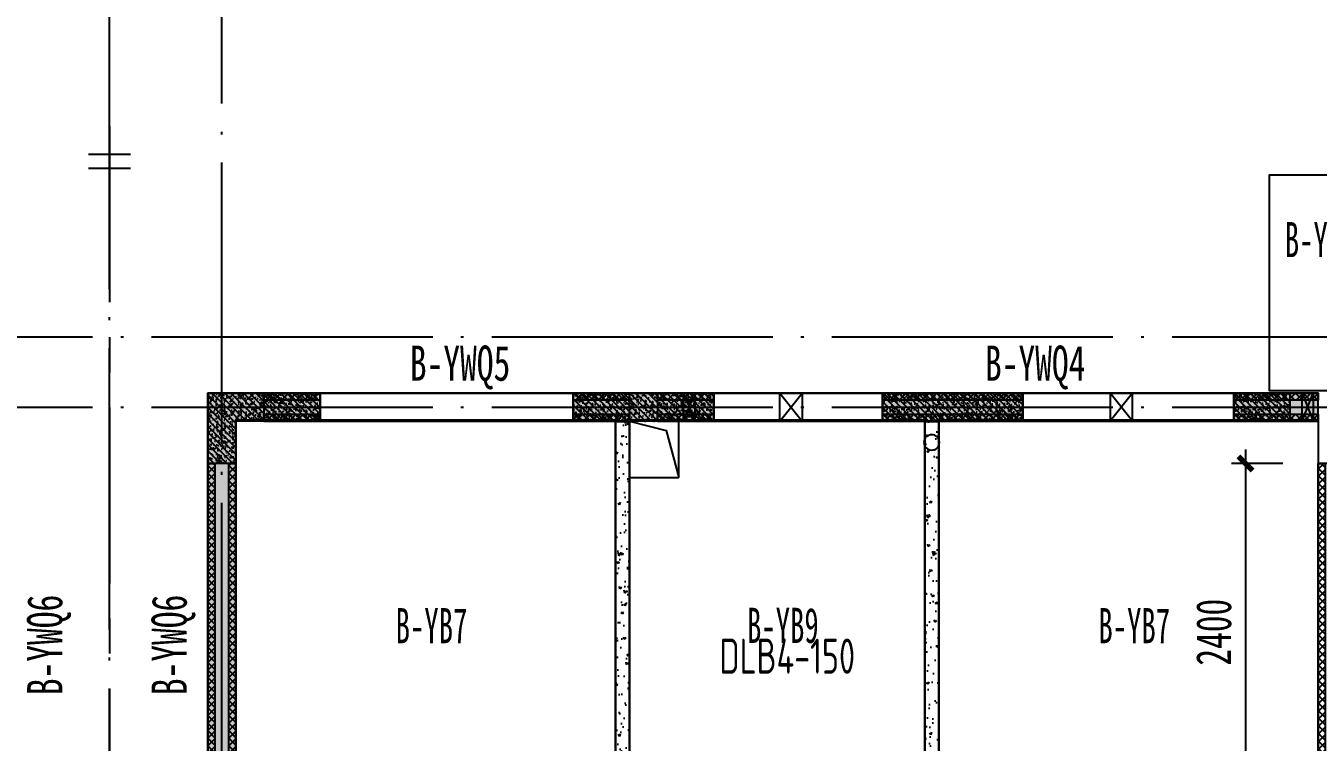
# Model space of a CAD drawing. Extents: x -3200781797 to -8106663, y 494714 to 1244925.
# Drawn here: x -8150395 to -8141201, y 936143 to 941238 of the extents above; entities that cross this region are included whole.
import ezdxf
from ezdxf.enums import TextEntityAlignment as Align
from ezdxf.xclip import XClip

# ---------------------------------------------------------------- set-up
doc = ezdxf.new("R2010")
doc.units = 0
doc.header["$LTSCALE"] = 1000
doc.header["$MEASUREMENT"] = 0
doc.header["$XCLIPFRAME"] = 0
for name, pattern in [('120-墙体$0$CENTER2', [1.125, 0.75, -0.125, 0.125, -0.125]), ('120-墙体$0$CONTINOUS', [0]), ('3#-轴线$0$DOTE', [2.4200000000000004, 2, -0.2, 0.02, -0.2]), ('3#4#5#$0$DASH', [0.35, 0.25, -0.1]), ('4#-标准层$0$CENTER', [2, 1.25, -0.25, 0.25, -0.25]), ('DASH', [0.35, 0.25, -0.1])]:
    doc.linetypes.add(name, pattern=pattern)
doc.layers.get('Defpoints').update_dxf_attribs({"color": 30, "linetype": 'DASH'})
for name, color, linetype in [('120-墙体$0$DUCT-排烟中心线', 5, '120-墙体$0$CENTER2'), ('120-墙体$0$DUCT-排烟管', 2, 'Continuous'), ('120-墙体$0$DUCT-送风中心线', 5, '120-墙体$0$CENTER2'), ('120-墙体$0$DUCT-送风管', 4, 'Continuous'), ('120-墙体$0$S-SLAB-HOLE', 5, 'Continuous'), ('120-墙体$0$S-WALL', 40, 'Continuous'), ('120-墙体$0$S-WALL-BEAM', 120, 'Continuous'), ('120-墙体$0$S-WALL-COLU', 252, '120-墙体$0$CONTINOUS'), ('120-墙体$0$S-WALL-COLU-HATC', 16, 'Continuous'), ('120-墙体$0$S-WALL-HATC', 253, 'Continuous'), ('120-墙体$0$提结构条件', 7, 'Continuous'), ('120-墙体$0$暖-首层和标准层暖通套管_TZ$0$H-暖洞-剪力墙', 6, 'Continuous'), ('120-墙体$0$暖-首层和标准层暖通套管_TZ$0$H-暖洞-穿梁', 3, 'Continuous'), ('3#-轴线$0$A-ANNO-DOTE', 10, '3#-轴线$0$DOTE'), ('3#4#5#$0$00-板边线', 7, 'Continuous'), ('3#4#5#$0$DIM', 3, 'Continuous'), ('3#4#5#$0$PC-SLAB', 6, '3#4#5#$0$DASH'), ('3#4#5#$0$S-ANNO-TEXT', 7, 'Continuous'), ('3#4#5#$0$S-PC-FQ-NYQ', 4, 'Continuous'), ('3#4#5#$0$S-PC-FQ-WYQ', 4, 'Continuous'), ('3#4#5#$0$S-PC-SLAB', 6, 'Continuous'), ('3#4#5#$0$S-WALL-HATC', 253, 'Continuous'), ('3#4#5#$0$可计入现浇段', 60, 'Continuous'), ('3#4#5#模板$0$S-SLAB-TEXT', 120, 'Continuous'), ('4#-标准层$0$THIN', 7, 'Continuous')]:
    doc.layers.add(name, color=color, linetype=linetype)
doc.styles.add('3#4#5#$0$外部参照 1$0$宋体', font='', dxfattribs={"width": 0.8})
doc.styles.add('3#4#5#$0$宋体', font='', dxfattribs={"width": 0.8})
doc.styles.add('3#4#5#$0$楷体', font='', dxfattribs={"width": 0.7})
doc.styles.add('3#4#5#模板$0$TSSD_Rein', font='tssdeng.shx', dxfattribs={"width": 0.7, "bigfont": 'hztxt.shx'})
doc.styles.get('3#4#5#$0$外部参照 1$0$宋体').set_extended_font_data('SimSun')
doc.styles.get('3#4#5#$0$宋体').set_extended_font_data('SimSun')
doc.styles.get('3#4#5#$0$楷体').set_extended_font_data('KaiTi_GB2312')
doc.dimstyles.new('3#4#5#$0$TSSD_100_100', dxfattribs={"dimtxt": 250, "dimasz": 100, "dimexe": 100, "dimexo": 250, "dimgap": 100, "dimtad": 1, "dimdec": 0, "dimzin": 0, "dimdsep": 46, "dimtxsty": '3#4#5#$0$楷体', "dimblk": '3#4#5#$0$_ArchTick', "dimcen": 0, "dimdle": 100, "dimclrt": 7, "dimadec": 0, "dimazin": 0, "dimtfac": 1, "dimtdec": 0, "dimtix": 1, "dimtmove": 2, "dimatfit": 3, "dimfxl": 1, "dimtolj": 1, "dimtzin": 0, "dimarcsym": 0})

# ---------------------------------------------------------------- blocks, each defined once
blk = doc.blocks.new('3#4#5#模板$0$banhou-1')
at = {"layer": '3#4#5#模板$0$S-SLAB-TEXT', "style": '3#4#5#模板$0$TSSD_Rein', "width": 0.7}
blk.add_text('DLB4-150', height=250, dxfattribs=at).set_placement((86000.98568669055, 30517.2427492463), align=Align.BOTTOM_LEFT)
blk = doc.blocks.new('3#4#5#$0$_ArchTick')
at = {"color": 0, "linetype": 'ByBlock', "const_width": 0.4}
blk.add_lwpolyline([(-0.5, -0.5), (0.5, 0.5)], dxfattribs=at)
blk = doc.blocks.new('*D3528')
at = {"layer": '3#4#5#$0$DIM', "color": 0, "lineweight": -2, "transparency": 16777216}
for p, q in [((29082.69014450313, -399.9992592484344), (29082.69014450313, -3000.151824424277)), ((29349.29445492847, -499.9992592484344), (28982.69014450313, -499.9992592484344)), ((29349.29445492847, -2900.151824424277), (28982.69014450313, -2900.151824424277))]:
    blk.add_line(p, q, dxfattribs=at)
at = {"layer": 'Defpoints', "color": 0, "transparency": 16777216}
for p in [(29599.29445492847, -499.9992592484343), (29082.69014450313, -2900.151824424277), (29599.29445492847, -2900.151824424277)]:
    blk.add_point(p, dxfattribs=at)
at = {"layer": '3#4#5#$0$DIM', "color": 0, "lineweight": -2, "transparency": 16777216, "xscale": 100, "yscale": 100, "zscale": 100}
for p, rotation in [((29082.69014450313, -499.9992592484344), 90), ((29082.69014450313, -2900.151824424277), 270)]:
    blk.add_blockref('3#4#5#$0$_ArchTick', p, dxfattribs=dict(at, rotation=rotation))
at = {"layer": '3#4#5#$0$DIM', "color": 7, "transparency": 16777216, "insert": (28857.69014450312, -1700.075541836364), "char_height": 250, "attachment_point": 5, "rotation": 90, "style": '3#4#5#$0$楷体'}
blk.add_mtext('\\A1;2400', dxfattribs=at)
blk = doc.blocks.new('3#4#5#$0$B-YNQ3')
at = {"layer": '3#4#5#$0$S-PC-FQ-WYQ'}
h = blk.add_hatch(dxfattribs=at)
h.set_pattern_fill('ANSI37', color=256, scale=12, angle=90)
h.set_pattern_definition([(135, (-992358.2834872701, 833989.7067861415), (-26.94076836320746, -26.94076836320745), []), (225, (-992358.2834872701, 833989.7067861415), (26.94076836320745, -26.94076836320746), [])])
h.paths.add_polyline_path([(-130555.6353159794, 319088.2938176148), (-130505.6353159794, 319088.2938176148), (-130505.8737210643, 321488.3999121862), (-130555.8737210643, 321488.3999121862)])
h = blk.add_hatch(dxfattribs=at)
h.set_pattern_fill('ANSI37', color=256, scale=12, angle=90)
h.set_pattern_definition([(135, (-992208.2834900471, 833989.706786149), (-26.94076836320746, -26.94076836320745), []), (225, (-992208.2834900471, 833989.706786149), (26.94076836320745, -26.94076836320746), [])])
h.paths.add_polyline_path([(-130405.6353187566, 319088.2938176224), (-130355.6353187566, 319088.2938176224), (-130355.8737238415, 321488.3999121937), (-130405.8737238415, 321488.3999121937)])
for points in [[(-130555.6353159794, 319088.2938176148), (-130505.6353159794, 319088.2938176148), (-130505.8737210643, 321488.3999121862), (-130555.8737210643, 321488.3999121862)], [(-130555.8737213502, 321488.3999121862), (-130355.8737210066, 321488.3999121862), (-130355.6353159216, 319088.2938176224), (-130555.6353162653, 319088.2938176224)], [(-130405.6353187566, 319088.2938176224), (-130355.6353187566, 319088.2938176224), (-130355.8737238415, 321488.3999121937), (-130405.8737238415, 321488.3999121937)]]:
    blk.add_lwpolyline(points, close=True, dxfattribs=at)
blk = doc.blocks.new('3#4#5#$0$B-YWQ4')
at = {"layer": '3#4#5#$0$S-PC-FQ-WYQ'}
h = blk.add_hatch(dxfattribs=at)
h.set_pattern_fill('ANSI37', color=256, scale=12, angle=180)
h.set_pattern_definition([(225, (-649357.1647649896, -531964.0176367247), (26.94076836320745, -26.94076836320746), []), (315, (-649357.1647649896, -531964.0176367247), (26.94076836320746, 26.94076836320745), [])])
h.paths.add_polyline_path([(-135005.7535022022, 329838.3923358618), (-135005.7535022022, 329888.3923358618), (-135605.8114983481, 329888.3923344182), (-135605.8114983481, 329838.3923344182)])
h = blk.add_hatch(dxfattribs=at)
h.set_pattern_fill('ANSI37', color=256, scale=12, angle=180)
h.set_pattern_definition([(225, (-646857.1719511063, -531964.0159764017), (26.94076836320745, -26.94076836320746), []), (315, (-646857.1719511063, -531964.0159764017), (26.94076836320746, 26.94076836320745), [])])
h.paths.add_polyline_path([(-132505.7606883189, 329838.3939961847), (-132505.7606883189, 329888.3939961847), (-133505.7533912854, 329888.3939947409), (-133505.7533912854, 329838.3939947409)])
h = blk.add_hatch(dxfattribs=at)
h.set_pattern_fill('ANSI37', color=256, scale=12, angle=180)
h.set_pattern_definition([(225, (-644507.2744158087, -531964.0158401527), (26.94076836320745, -26.94076836320746), []), (315, (-644507.2744158087, -531964.0158401527), (26.94076836320746, 26.94076836320745), [])])
h.paths.add_polyline_path([(-130905.85359322, 329838.3940913012), (-130905.85359322, 329888.3940913012), (-131305.7606210243, 329888.39413099), (-131305.7606210243, 329838.39413099)])
h = blk.add_hatch(dxfattribs=at)
h.set_pattern_fill('ANSI37', color=256, scale=12, angle=180)
h.set_pattern_definition([(225, (-649357.1647649822, -532114.0176339478), (26.94076836320745, -26.94076836320746), []), (315, (-649357.1647649822, -532114.0176339478), (26.94076836320746, 26.94076836320745), [])])
h.paths.add_polyline_path([(-135005.7535021948, 329688.392338639), (-135005.7535021948, 329738.392338639), (-135605.8114983407, 329738.3923371954), (-135605.8114983407, 329688.3923371954)])
h = blk.add_hatch(dxfattribs=at)
h.set_pattern_fill('ANSI37', color=256, scale=12, angle=180)
h.set_pattern_definition([(225, (-646857.1719510988, -532114.0159736248), (26.94076836320745, -26.94076836320746), []), (315, (-646857.1719510988, -532114.0159736248), (26.94076836320746, 26.94076836320745), [])])
h.paths.add_polyline_path([(-132505.7606883114, 329688.393998962), (-132505.7606883114, 329738.393998962), (-133505.753391278, 329738.3939975181), (-133505.753391278, 329688.3939975181)])
h = blk.add_hatch(dxfattribs=at)
h.set_pattern_fill('ANSI37', color=256, scale=12, angle=180)
h.set_pattern_definition([(225, (-644507.2744158013, -532114.0158373758), (26.94076836320745, -26.94076836320746), []), (315, (-644507.2744158013, -532114.0158373758), (26.94076836320746, 26.94076836320745), [])])
h.paths.add_polyline_path([(-130905.8535932126, 329688.3940940784), (-130905.8535932126, 329738.3940940784), (-131305.7606210168, 329738.3941337672), (-131305.7606210168, 329688.3941337672)])
for points in [[(-135005.7535022022, 329838.3923358618), (-135005.7535022022, 329888.3923358618), (-135605.8114983481, 329888.3923344182), (-135605.8114983481, 329838.3923344182)], [(-135605.8114983407, 329688.3923369095), (-135605.8114983407, 329888.3923372531), (-135005.7535022022, 329888.3923386968), (-135005.7535022022, 329688.3923383531)], [(-135005.7535022022, 329888.3939642662), (-133505.7535643657, 329888.3939642662), (-133505.7535643657, 329688.3907127837), (-135005.7535022022, 329688.3907127837)], [(-132505.7606883189, 329838.3939961847), (-132505.7606883189, 329888.3939961847), (-133505.7533912854, 329888.3939947409), (-133505.7533912854, 329838.3939947409)], [(-133505.753391278, 329688.3939972322), (-133505.753391278, 329888.3939975759), (-132505.7606883189, 329888.3939990197), (-132505.7606883189, 329688.393998676)], [(-132505.7606210168, 329888.3913345101), (-131305.7607940738, 329888.393963755), (-131305.7607940738, 329688.3939516462), (-132505.7606210168, 329688.3913224013)], [(-130905.85359322, 329838.3940913012), (-130905.85359322, 329888.3940913012), (-131305.7606210243, 329888.39413099), (-131305.7606210243, 329838.39413099)], [(-131305.7606210168, 329688.3941334813), (-131305.7606210168, 329888.3941338249), (-130905.85359322, 329888.3940941361), (-130905.85359322, 329688.3940937925)], [(-135005.7535021948, 329688.392338639), (-135005.7535021948, 329738.392338639), (-135605.8114983407, 329738.3923371954), (-135605.8114983407, 329688.3923371954)], [(-132505.7606883114, 329688.393998962), (-132505.7606883114, 329738.393998962), (-133505.753391278, 329738.3939975181), (-133505.753391278, 329688.3939975181)], [(-130905.8535932126, 329688.3940940784), (-130905.8535932126, 329738.3940940784), (-131305.7606210168, 329738.3941337672), (-131305.7606210168, 329688.3941337672)]]:
    blk.add_lwpolyline(points, close=True, dxfattribs=at)
blk = doc.blocks.new('3#4#5#$0$B-YWQ5')
at = {"layer": '3#4#5#$0$S-PC-FQ-WYQ'}
h = blk.add_hatch(dxfattribs=at)
h.set_pattern_fill('ANSI37', color=256, scale=12, angle=180)
h.set_pattern_definition([(225, (-643907.2629399924, -531964.0158401539), (26.94076836320745, -26.94076836320746), []), (315, (-643907.2629399924, -531964.0158401539), (26.94076836320746, 26.94076836320745), [])])
h.paths.add_polyline_path([(-130305.8471740074, 329838.3940912999), (-130305.8471740074, 329888.3940912999), (-130705.8464426524, 329888.3941309887), (-130705.8464426524, 329838.3941309887)])
h = blk.add_hatch(dxfattribs=at)
h.set_pattern_fill('ANSI37', color=256, scale=12, angle=180)
h.set_pattern_definition([(225, (-641707.1720622028, -531964.0183892853), (26.94076836320745, -26.94076836320746), []), (315, (-641707.1720622028, -531964.0183892853), (26.94076836320746, 26.94076836320745), [])])
h.paths.add_polyline_path([(-128105.7512396141, 329838.3915421685), (-128105.7512396141, 329888.3915421685), (-128505.7555648629, 329888.3915818573), (-128505.7555648629, 329838.3915818573)])
h = blk.add_hatch(dxfattribs=at)
h.set_pattern_fill('ANSI37', color=256, scale=12, angle=180)
h.set_pattern_definition([(225, (-643907.2629399849, -532114.0158373772), (26.94076836320745, -26.94076836320746), []), (315, (-643907.2629399849, -532114.0158373772), (26.94076836320746, 26.94076836320745), [])])
h.paths.add_polyline_path([(-130305.847174, 329688.3940940771), (-130305.847174, 329738.3940940771), (-130705.846442645, 329738.3941337659), (-130705.846442645, 329688.3941337659)])
h = blk.add_hatch(dxfattribs=at)
h.set_pattern_fill('ANSI37', color=256, scale=12, angle=180)
h.set_pattern_definition([(225, (-641707.1720621954, -532114.0183865086), (26.94076836320745, -26.94076836320746), []), (315, (-641707.1720621954, -532114.0183865086), (26.94076836320746, 26.94076836320745), [])])
h.paths.add_polyline_path([(-128105.7512396066, 329688.3915449457), (-128105.7512396066, 329738.3915449457), (-128505.7555648554, 329738.3915846345), (-128505.7555648554, 329688.3915846345)])
for points in [[(-130305.8471740074, 329838.3940912999), (-130305.8471740074, 329888.3940912999), (-130705.8464426524, 329888.3941309887), (-130705.8464426524, 329838.3941309887)], [(-130705.846442645, 329688.39413348), (-130705.846442645, 329888.3941338236), (-130305.8471740074, 329888.3940941349), (-130305.8471740074, 329688.3940937912)], [(-130305.7606210168, 329888.394011256), (-128505.7556326548, 329888.394011256), (-128505.7556326548, 329688.3915059621), (-130305.7606210168, 329688.3915059621)], [(-128105.7512396141, 329838.3915421685), (-128105.7512396141, 329888.3915421685), (-128505.7555648629, 329888.3915818573), (-128505.7555648629, 329838.3915818573)], [(-128505.7555648554, 329688.3915843486), (-128505.7555648554, 329888.3915846922), (-128105.7512396141, 329888.3915450035), (-128105.7512396141, 329688.3915446598)], [(-130305.847174, 329688.3940940771), (-130305.847174, 329738.3940940771), (-130705.846442645, 329738.3941337659), (-130705.846442645, 329688.3941337659)], [(-128105.7512396066, 329688.3915449457), (-128105.7512396066, 329738.3915449457), (-128505.7555648554, 329738.3915846345), (-128505.7555648554, 329688.3915846345)]]:
    blk.add_lwpolyline(points, close=True, dxfattribs=at)
blk = doc.blocks.new('3#4#5#$0$B-YWQ6')
at = {"layer": '3#4#5#$0$S-PC-FQ-WYQ'}
h = blk.add_hatch(dxfattribs=at)
h.set_pattern_fill('ANSI37', color=256, scale=12, angle=90)
h.set_pattern_definition([(135, (-989707.8429496246, 842389.8077511969), (-26.94076836320746, -26.94076836320745), []), (225, (-989707.8429496246, 842389.8077511969), (26.94076836320745, -26.94076836320746), [])])
h.paths.add_polyline_path([(-127905.2501225748, 326688.3582546908), (-127855.2501228041, 326688.3616408699), (-127855.4329784815, 329388.3912538569), (-127905.4329784815, 329388.3912538569)])
h.paths.add_polyline_path([(-127855.2365838158, 326488.4462222033), (-127905.2365835865, 326488.4428360242), (-127905.2298080935, 326388.3965487699), (-127855.2298080935, 326388.3965487699)])
h = blk.add_hatch(dxfattribs=at)
h.set_pattern_fill('ANSI37', color=256, scale=12, angle=90)
h.set_pattern_definition([(135, (-989557.8429524016, 842389.8077512046), (-26.94076836320746, -26.94076836320745), []), (225, (-989557.8429524016, 842389.8077512046), (26.94076836320745, -26.94076836320746), [])])
h.paths.add_polyline_path([(-127755.2298108707, 326388.3965487774), (-127705.2298108707, 326388.3965487774), (-127705.4329812587, 329388.3912538645), (-127755.4329812587, 329388.3912538645)])
h = blk.add_hatch(dxfattribs=at)
h.set_pattern_fill('ANSI37', color=256, scale=12, angle=90)
h.set_pattern_definition([(135, (-989707.6041484298, 838589.8080073441), (-26.94076836320746, -26.94076836320745), []), (225, (-989707.6041484298, 838589.8080073441), (26.94076836320745, -26.94076836320746), [])])
h.paths.add_polyline_path([(-127905.4323774343, 325038.3215355956), (-127855.4323774343, 325038.3215355956), (-127855.1941772867, 325688.391510004), (-127905.1941772867, 325688.391510004)])
h = blk.add_hatch(dxfattribs=at)
h.set_pattern_fill('ANSI37', color=256, scale=12, angle=90)
h.set_pattern_definition([(135, (-989557.6041512068, 838589.8080073516), (-26.94076836320746, -26.94076836320745), []), (225, (-989557.6041512068, 838589.8080073516), (26.94076836320745, -26.94076836320746), [])])
h.paths.add_polyline_path([(-127755.4323802115, 325038.321535603), (-127705.4323802115, 325038.321535603), (-127705.1941800639, 325688.3915100115), (-127755.1941800639, 325688.3915100115)])
for p, q in [((-127906.0000690809, 326688.3582039018), (-127855.2501228041, 326688.3616408699)), ((-127905.2433562314, 326488.4428355655), (-127855.2365838158, 326488.4462222033))]:
    blk.add_line(p, q, dxfattribs=at)
blk.add_lwpolyline([(-127855.2501228041, 326688.3616408699), (-127855.4329784815, 329388.3912538569), (-127905.4329784815, 329388.3912538569), (-127905.2298080935, 326388.3965487699), (-127855.2298080935, 326388.3965487699), (-127855.2365838158, 326488.4462222033)], dxfattribs=at)
for points in [[(-127905.4329787674, 329388.3912538569), (-127705.4329784238, 329388.3912538569), (-127705.2298080358, 326388.3965487774), (-127905.2298083794, 326388.3965487774)], [(-127755.2298108707, 326388.3965487774), (-127705.2298108707, 326388.3965487774), (-127705.4329812587, 329388.3912538645), (-127755.4329812587, 329388.3912538645)], [(-127905.4327508085, 326388.396631066), (-127705.1947088777, 326388.396631066), (-127705.1947088777, 325688.3965545463), (-127905.4327508085, 325688.3965545463)], [(-127905.4323774343, 325038.3215355956), (-127855.4323774343, 325038.3215355956), (-127855.1941772867, 325688.391510004), (-127905.1941772867, 325688.391510004)], [(-127905.1941775726, 325688.391510004), (-127705.194177229, 325688.391510004), (-127705.4323773766, 325038.321535603), (-127905.4323777203, 325038.321535603)], [(-127755.4323802115, 325038.321535603), (-127705.4323802115, 325038.321535603), (-127705.1941800639, 325688.3915100115), (-127755.1941800639, 325688.3915100115)]]:
    blk.add_lwpolyline(points, close=True, dxfattribs=at)
blk = doc.blocks.new('3#4#5#$0$悬挑板-北侧')
at = {"layer": '3#4#5#$0$S-PC-SLAB'}
for points in [[(-262899.7262011849, 92469.8665362058), (-262439.3072780642, 92469.8665362058), (-262444.4097202264, 90939.76404641056), (-262899.738294493, 90939.76400666893)], [(-259459.500885508, 92469.86618528032), (-258399.750670132, 92469.86618605195), (-258399.7506613976, 90939.90435627956), (-259459.5008767736, 90939.90435550793)], [(-262259.5007363076, 92379.92144643073), (-259639.3074048576, 92379.92144643073), (-259639.3074048576, 91409.91038062074), (-262259.5007363076, 91409.91038062074)]]:
    blk.add_lwpolyline(points, close=True, dxfattribs=at)
blk = doc.blocks.new('3#4#5#$0$A$C7C4D4DCF')
at = {"layer": '3#4#5#$0$00-板边线', "xscale": -1, "rotation": 359.9999991179201}
blk.add_blockref('3#4#5#$0$悬挑板-北侧', (-229149.7269983948, -79620.0339634202), dxfattribs=at)
at = {"layer": '3#4#5#$0$PC-SLAB', "linetype": 'ByBlock', "style": '3#4#5#$0$外部参照 1$0$宋体', "width": 0.6}
blk.add_text('B-YKTB5', height=250, rotation=359.9999991180639, dxfattribs=at).set_placement((29719.44072889735, 12390.53077345801), align=Align.MIDDLE)
blk = doc.blocks.new('3#4#5#$0$ban3')
at = {"layer": '3#4#5#$0$S-WALL-HATC', "ltscale": 100}
h = blk.add_hatch(dxfattribs=at)
h.set_pattern_fill('AR-CONC', color=256, scale=25, angle=-270.0000000000001, style=0)
h.set_pattern_definition([(139.9999999999999, (0, 0), (15.6880337456489, 179.3150456501884), [18.75, -206.25]), (84.99999999999994, (0, 0), (-188.048033425003, -34.68783340324987), [15, -165]), (190.4513999999999, (1.307335000019521, 14.94292000000132), (-172.3598855152383, 144.6273454285055), [15.9350475, -175.2855279999999]), (136.1841999999999, (-50, 0), (41.37975358225471, 266.8102621564111), [28.125, -309.375]), (186.6356, (-46.55167324998183, 22.23418625001796), (-243.5294677251103, 233.665676387176), [23.902572, -262.92825]), (81.18419999999995, (-50, 0), (-243.529650231331, 233.665486283407), [22.5, -247.5]), (111, (-37.5, 25), (100.6547226663348, 149.2267630296154), [18.75, -206.25]), (55.99999999999998, (-37.5, 25), (-181.2875112617132, 60.82883298039556), [15, -165]), (161.4514, (-29.11209850001615, 37.4355582499993), (-80.63262417748795, 210.0556571453725), [15.9350475, -175.285528]), (127.5, (0, 0), (-83.22346345782788, 3.039963829322726), [0, -162.9999999999999, 0, -167.4999999999999, 0, -165.6249999999999]), (97.49999999999993, (0, 0), (-98.60292797059002, 65.76738436053722), [0, -95.5, 0, -159.25, 0, -63.125]), (57.49999999999993, (0, -55.75), (5.638717933595033, 133.4556090431022), [0, -62.5, 0, -195, 0, -258.75]), (47.49999999999995, (0, -80.75), (-25.02624558307933, 145.7965423355966), [0, -81.25, 0, -129.5, 0, -183.75])])
h.paths.add_polyline_path([(-216732.0009944952, 412974.9999670067), (-216832.0009944952, 412974.9999670067), (-216832.0009944952, 409974.9999670067), (-216732.0009944952, 409974.9999670067)])
h.paths.add_polyline_path([(-214532.000995802, 412974.9999670067), (-214632.000995802, 412974.9999670067), (-214632.000995802, 409974.9999670067), (-214532.000995802, 409974.9999670067)])
at = {"layer": '3#4#5#$0$S-PC-SLAB'}
for points in [[(-216832.0009944952, 409964.9999670067), (-216832.0009944952, 412984.9999670067), (-219532.0009944952, 412984.9999670067), (-219532.0009944952, 409964.9999670067)], [(-214632.000995802, 409964.9999670067), (-214632.000995802, 412984.9999670067), (-216732.0009944952, 412984.9999670067), (-216732.0009944952, 409964.9999670067)], [(-211832.000995802, 409964.9999670067), (-211832.000995802, 412984.9999670067), (-214532.000995802, 412984.9999670067), (-214532.000995802, 409964.9999670067)]]:
    blk.add_lwpolyline(points, close=True, dxfattribs=at)
at = {"layer": '3#4#5#$0$S-WALL-HATC', "ltscale": 100}
for points in [[(-216732.0009944952, 409974.9999670067), (-216732.0009944952, 412974.9999670067), (-216832.0009944952, 412974.9999670067), (-216832.0009944952, 409974.9999670067)], [(-214532.000995802, 409974.9999670067), (-214532.000995802, 412974.9999670067), (-214632.000995802, 412974.9999670067), (-214632.000995802, 409974.9999670067)]]:
    blk.add_lwpolyline(points, close=True, dxfattribs=at)
blk = doc.blocks.new('3#4#5#$0$5#')
at = {"layer": '3#4#5#$0$S-ANNO-TEXT', "xscale": -1}
blk.add_blockref('3#4#5#$0$ban3', (-43034.90157780028, -247400.4721099574), dxfattribs=at)
at = {"layer": '3#4#5#$0$PC-SLAB', "linetype": 'ByBlock', "style": '3#4#5#$0$外部参照 1$0$宋体', "width": 0.6}
for s, p in [('B-YB7', (170188.0467059203, 164121.6102730079)), ('B-YB9', (172688.0467473094, 164121.6102730079)), ('B-YB7', (175188.046746656, 164121.6102730079))]:
    blk.add_text(s, height=250, dxfattribs=at).set_placement(p, align=Align.MIDDLE)
blk = doc.blocks.new('120-墙体$0$retert')
at = {"layer": '120-墙体$0$暖-首层和标准层暖通套管_TZ$0$H-暖洞-剪力墙'}
for p, q in [((55012.64504557895, 61028.66467393409), (54812.65341164428, 61187.66467393409)), ((54812.65341164428, 61028.66467393409), (55012.64504557895, 61187.66467393409))]:
    blk.add_line(p, q, dxfattribs=at)
blk.add_lwpolyline([(55012.64504557895, 61028.66467393409), (55012.64504557895, 61187.66467393409), (54812.65341164428, 61187.66467393409), (54812.65341164428, 61028.66467393409)], close=True, dxfattribs=at)
blk = doc.blocks.new('120-墙体$0$ewrewr')
at = {"layer": '120-墙体$0$暖-首层和标准层暖通套管_TZ$0$H-暖洞-穿梁', "color": 2}
for p, q in [((54897.97373564044, 62306.12384276799), (54817.97373564044, 62106.1238428404)), ((54897.97373564044, 62106.1238428404), (54817.97373564044, 62306.12384276799))]:
    blk.add_line(p, q, dxfattribs=at)
blk.add_lwpolyline([(54897.97373564044, 62306.12384276799), (54817.97373564044, 62306.12384276799), (54817.97373564044, 62106.1238428404), (54897.97373564044, 62106.1238428404)], close=True, dxfattribs=at)
blk = doc.blocks.new('120-墙体$0$tretyyt')
at = {"layer": '120-墙体$0$暖-首层和标准层暖通套管_TZ$0$H-暖洞-穿梁', "color": 5}
for p, q in [((52497.95184686818, 59304.6456090584), (52297.95184694059, 59384.6456090584)), ((52297.95184694059, 59304.6456090584), (52497.95184686818, 59384.6456090584))]:
    blk.add_line(p, q, dxfattribs=at)
blk.add_lwpolyline([(52497.95184686818, 59304.6456090584), (52497.95184686818, 59384.6456090584), (52297.95184694059, 59384.6456090584), (52297.95184694059, 59304.6456090584)], close=True, dxfattribs=at)
blk = doc.blocks.new('120-墙体$0$rtret')
at = {"layer": '120-墙体$0$暖-首层和标准层暖通套管_TZ$0$H-暖洞-穿梁', "color": 3}
for p, q in [((53777.45084473341, 61921.49800726742), (53618.45084473352, 61721.49800733983)), ((53777.45084473341, 61721.49800733983), (53618.45084473352, 61921.49800726742))]:
    blk.add_line(p, q, dxfattribs=at)
blk.add_lwpolyline([(53777.45084473341, 61921.49800726742), (53618.45084473352, 61921.49800726742), (53618.45084473352, 61721.49800733983), (53777.45084473341, 61721.49800733983)], close=True, dxfattribs=at)
blk = doc.blocks.new('120-墙体$0$A$Ca94620f4')
at = {"layer": '120-墙体$0$DUCT-排烟中心线'}
for p, q in [((-6299.829196583538, -2950.68961579488), (-6299.829196583552, -3249.311543054311)), ((-4600.000150017615, -2950.689384998579), (-4600.000150017615, -3249.311312258011)), ((-4400.000300035201, -2950.689154202279), (-4400.00030003523, -3249.31108146171)), ((-547.6834203733888, -2950.689154202279), (-547.6834203733742, -3249.31108146171)), ((-2257.938552053805, -4100.000693814996), (-2556.560479313237, -4100.000693814989)), ((-2257.938321257505, -4300.000543797403), (-2556.560248516937, -4300.000543797396))]:
    blk.add_line(p, q, dxfattribs=at)
at = {"layer": '120-墙体$0$DUCT-排烟管'}
for p, q in [((-6332.329196583538, -2950.68961579488), (-6332.329196583552, -3249.311543054311)), ((-6267.329196583538, -2950.68961579488), (-6332.329196583538, -2950.68961579488)), ((-6267.329196583552, -3249.311543054311), (-6267.329196583538, -2950.68961579488)), ((-4632.500150017615, -2950.689384998579), (-4632.500150017615, -3249.311312258011)), ((-4567.500150017615, -2950.689384998579), (-4632.500150017615, -2950.689384998579)), ((-4567.500150017615, -3249.311312258011), (-4567.500150017615, -2950.689384998579)), ((-4432.500300035201, -2950.689154202279), (-4432.50030003523, -3249.31108146171)), ((-4367.500300035201, -2950.689154202279), (-4432.500300035201, -2950.689154202279)), ((-4367.50030003523, -3249.31108146171), (-4367.500300035201, -2950.689154202279)), ((-580.1834203733888, -2950.689154202279), (-580.1834203733742, -3249.31108146171)), ((-515.1834203733888, -2950.689154202279), (-580.1834203733888, -2950.689154202279)), ((-515.1834203733742, -3249.31108146171), (-515.1834203733888, -2950.689154202279)), ((-6332.329196583552, -3249.311543054311), (-6267.329196583552, -3249.311543054311)), ((-4632.500150017615, -3249.311312258011), (-4567.500150017615, -3249.311312258011)), ((-4432.50030003523, -3249.31108146171), (-4367.50030003523, -3249.31108146171)), ((-580.1834203733742, -3249.31108146171), (-515.1834203733742, -3249.31108146171)), ((-2257.938552053805, -4067.500693814996), (-2556.560479313237, -4067.500693814989)), ((-2556.560479313237, -4067.500693814989), (-2556.560479313237, -4132.500693814989)), ((-2556.560479313237, -4132.500693814989), (-2257.938552053805, -4132.500693814996)), ((-2257.938552053805, -4132.500693814996), (-2257.938552053805, -4067.500693814996)), ((-2257.938321257505, -4267.500543797403), (-2556.560248516937, -4267.500543797396)), ((-2556.560248516937, -4267.500543797396), (-2556.560248516937, -4332.500543797396)), ((-2257.938321257505, -4332.500543797403), (-2257.938321257505, -4267.500543797403)), ((-2556.560248516937, -4332.500543797396), (-2257.938321257505, -4332.500543797403))]:
    blk.add_line(p, q, dxfattribs=at)
at = {"layer": '120-墙体$0$DUCT-送风中心线'}
for p, q in [((-6549.829196583538, -2963.748486237739), (-6549.829196583538, -3230.976503901729)), ((-947.6834203733888, -2963.74848623795), (-947.6834203733888, -3230.97650390194)), ((-747.6834203733888, -2963.74848623795), (-747.6834203733888, -3230.97650390194))]:
    blk.add_line(p, q, dxfattribs=at)
at = {"layer": '120-墙体$0$DUCT-送风管'}
for p, q in [((-6589.829196583538, -2963.748486237739), (-6589.829196583538, -3230.976503901729)), ((-6509.829196583538, -2963.748486237739), (-6589.829196583538, -2963.748486237739)), ((-6509.829196583538, -3230.976503901729), (-6509.829196583538, -2963.748486237739)), ((-787.6834203733888, -2963.74848623795), (-787.6834203733888, -3230.97650390194)), ((-707.6834203733888, -2963.74848623795), (-787.6834203733888, -2963.74848623795)), ((-707.6834203733888, -3230.97650390194), (-707.6834203733888, -2963.74848623795)), ((-6589.829196583538, -3230.976503901729), (-6509.829196583538, -3230.976503901729)), ((-787.6834203733888, -3230.97650390194), (-707.6834203733888, -3230.97650390194))]:
    blk.add_line(p, q, dxfattribs=at)
at = {"layer": '120-墙体$0$提结构条件', "color": 3}
for p, q in [((-987.6834203733888, -3230.97650390194), (-987.6834203733888, -2963.74848623795)), ((-987.6834203733888, -2963.74848623795), (-907.6834203733888, -2963.74848623795)), ((-907.6834203733888, -2963.74848623795), (-907.6834203733888, -3230.97650390194)), ((-907.6834203733888, -3230.97650390194), (-987.6834203733888, -3230.97650390194))]:
    blk.add_line(p, q, dxfattribs=at)
at = {"layer": '120-墙体$0$暖-首层和标准层暖通套管_TZ$0$H-暖洞-穿梁', "color": 6}
for p, q in [((-3823.780598112178, -3000.0003486645), (-3473.780598112178, -3200.00034859209)), ((-3823.780598112178, -3200.00034859209), (-3473.780598112178, -3000.0003486645))]:
    blk.add_line(p, q, dxfattribs=at)
blk.add_lwpolyline([(-3823.780598112178, -3000.0003486645), (-3473.780598112178, -3000.0003486645), (-3473.780598112178, -3200.00034859209), (-3823.780598112178, -3200.00034859209)], close=True, dxfattribs=at)
at = {"layer": '120-墙体$0$提结构条件', "rotation": 90}
for name, p in [('120-墙体$0$tretyyt', (51869.64560905844, -52297.95078706497)), ('120-墙体$0$retert', (57308.16467393417, -54812.6534037345))]:
    blk.add_blockref(name, p, dxfattribs=at)
at = {"layer": '120-墙体$0$提结构条件', "xscale": -1}
blk.add_blockref('120-墙体$0$rtret', (47547.95084473345, -61721.5067575188), dxfattribs=at)
at = {"layer": '120-墙体$0$提结构条件'}
blk.add_blockref('120-墙体$0$ewrewr', (-57933.00008165452, -62106.12384276799), dxfattribs=at)
blk = doc.blocks.new('120-墙体$0$A$C8f34f6bc')
at = {"layer": '120-墙体$0$S-SLAB-HOLE'}
for p, q in [((-3150, -400), (-3150, 0)), ((-2799.999627587881, -399.9999999999994), (-2799.999627587881, 5.684341886080801e-13)), ((-2799.999627587881, -399.9999999999994), (-3150, -400))]:
    blk.add_line(p, q, dxfattribs=at)
for points in [[(-2800, 0), (-3061.604401697608, -64.26967435973347), (-3150, -400)], [(0, -5000), (-248.2317736557453, -4896.88676487864), (-350.0000000000002, -4650)]]:
    blk.add_lwpolyline(points, dxfattribs=at)
blk.add_lwpolyline([(-350.0000000000002, -5000), (-350.0000000000002, -4650), (-7.105427357601002e-14, -4650), (0, -5000)], close=True, dxfattribs=at)
for centre, radius in [((-4949.999999971129, -149.9999999994761), 55), ((-230, -4580), 50)]:
    blk.add_circle(centre, radius, dxfattribs=at)
blk = doc.blocks.new('120-墙体')
at = {"layer": '120-墙体$0$S-WALL-COLU-HATC'}
h = blk.add_hatch(dxfattribs=at)
h.set_pattern_fill('AR-CONC', color=256, scale=10)
h.set_pattern_definition([(49.99999999999999, (-5604.749716112681, -241007.8141536725), (71.72601826007535, -6.275213498259511), [7.5, -82.5]), (355, (-5604.749716112681, -241007.8141536725), (-13.8751333613, 75.21921337000119), [6, -66]), (100.4514, (-5598.772548112669, -241008.3370876726), (57.85093817140216, 68.94395420609536), [6.374018999999974, -70.11421119999957]), (46.18420000000002, (-5604.749716112681, -240987.8141536725), (106.7241048625644, -16.55190143290181), [11.24999999999991, -123.7499999999992]), (96.6356, (-5595.856041612686, -240989.1934843725), (93.46627055487033, 97.41178709004417), [9.561028799999999, -105.1713]), (351.1842, (-5604.749716112681, -240987.8141536725), (93.46619451336272, 97.41186009253246), [9, -99]), (21, (-5594.749716112681, -240992.8141536725), (59.69070521184616, -40.26188906653388), [7.5, -82.5]), (326.0000000000001, (-5594.749716112681, -240992.8141536725), (24.33153319215817, 72.5150045046853), [6, -66]), (71.4514, (-5589.775492812681, -240996.1693142726), (84.02226285814899, 32.25304967099524), [6.374019000000001, -70.1142112]), (37.50000000000001, (-5604.749716112681, -241007.8141536725), (1.215985531729067, 33.28938538313115), [0, -65.19999999999999, 0, -67, 0, -66.25]), (7.499999999999999, (-5604.749716112681, -241007.8141536725), (26.30695374421486, 39.44117118823603), [0, -38.2, 0, -63.7, 0, -25.25]), (327.5, (-5627.04971611267, -241007.8141536725), (53.3822436172409, -2.255487173437976), [0, -25, 0, -78, 0, -103.5]), (317.5, (-5637.04971611267, -241007.8141536725), (58.31861693423862, 10.01049823323177), [0, -32.5, 0, -51.8, 0, -73.5])])
h.paths.add_polyline_path([(-7599.999502355931, -99.99890062701888), (-7599.999502355939, 100.0010993729807), (-7200, 99.99999999999955), (-7200, -100)])
h = blk.add_hatch(dxfattribs=at)
h.set_pattern_fill('ANSI31', color=256, scale=250, style=0)
h.set_pattern_definition([(45, (-5604.749716112681, -241007.8141536725), (-22.09708691207961, 22.09708691207961), [])])
h.paths.add_polyline_path([(-7599.999502355939, 100.0010993729807), (-7599.999502355931, -99.99890062701888), (-7200, -100), (-7200, 99.99999999999955)])
h = blk.add_hatch(dxfattribs=at)
h.set_pattern_fill('AR-CONC', color=256, scale=10)
h.set_pattern_definition([(49.99999999999999, (-3104.749716112681, -241007.8141536725), (71.72601826007535, -6.275213498259511), [7.5, -82.5]), (355, (-3104.749716112681, -241007.8141536725), (-13.8751333613, 75.21921337000119), [6, -66]), (100.4514, (-3098.772548112669, -241008.3370876726), (57.85093817140216, 68.94395420609536), [6.374018999999977, -70.11421119999962]), (46.18420000000002, (-3104.749716112681, -240987.8141536725), (106.7241048625644, -16.55190143290181), [11.24999999999991, -123.7499999999993]), (96.6356, (-3095.856041612686, -240989.1934843725), (93.46627055487033, 97.41178709004417), [9.561028799999999, -105.1713]), (351.1842, (-3104.749716112681, -240987.8141536725), (93.46619451336272, 97.41186009253246), [9, -99]), (21, (-3094.749716112681, -240992.8141536725), (59.69070521184616, -40.26188906653388), [7.5, -82.5]), (326.0000000000001, (-3094.749716112681, -240992.8141536725), (24.33153319215817, 72.5150045046853), [6, -66]), (71.4514, (-3089.775492812681, -240996.1693142726), (84.02226285814899, 32.25304967099524), [6.374019000000001, -70.1142112]), (37.50000000000001, (-3104.749716112681, -241007.8141536725), (1.215985531729067, 33.28938538313115), [0, -65.19999999999999, 0, -67, 0, -66.25]), (7.499999999999999, (-3104.749716112681, -241007.8141536725), (26.30695374421486, 39.44117118823603), [0, -38.2, 0, -63.7, 0, -25.25]), (327.5, (-3127.04971611267, -241007.8141536725), (53.3822436172409, -2.255487173437976), [0, -25, 0, -78, 0, -103.5]), (317.5, (-3137.04971611267, -241007.8141536725), (58.31861693423862, 10.01049823323177), [0, -32.5, 0, -51.8, 0, -73.5])])
h.paths.add_polyline_path([(-5700.000000000015, -99.9989006270198), (-5700, 100.0010993729811), (-4700, 99.99999999999955), (-4700.000000000007, -100)])
h = blk.add_hatch(dxfattribs=at)
h.set_pattern_fill('ANSI31', color=256, scale=250, style=0)
h.set_pattern_definition([(45, (-3104.749716112681, -241007.8141536725), (-22.09708691207961, 22.09708691207961), [])])
h.paths.add_polyline_path([(-5700, 100.0010993729811), (-5700.000000000015, -99.9989006270198), (-4700.000000000007, -100), (-4700, 99.99999999999955)])
h = blk.add_hatch(dxfattribs=at)
h.set_pattern_fill('AR-CONC', color=256, scale=10)
h.set_pattern_definition([(49.99999999999999, (6590.728255052818, -241007.8152530455), (71.72601826007535, -6.275213498259511), [7.5, -82.5]), (355, (6590.728255052818, -241007.8152530455), (-13.8751333613, 75.21921337000119), [6, -66]), (100.4514, (6596.70542305283, -241008.3381870455), (57.85093817140216, 68.94395420609536), [6.374018999999978, -70.11421119999964]), (46.18420000000002, (6590.728255052818, -240987.8152530455), (106.7241048625644, -16.55190143290181), [11.24999999999991, -123.7499999999993]), (96.6356, (6599.621929552814, -240989.1945837455), (93.46627055487033, 97.41178709004417), [9.561028799999999, -105.1713]), (351.1842, (6590.728255052818, -240987.8152530455), (93.46619451336272, 97.41186009253246), [9, -99]), (21, (6600.728255052818, -240992.8152530455), (59.69070521184616, -40.26188906653388), [7.5, -82.5]), (326.0000000000001, (6600.728255052818, -240992.8152530455), (24.33153319215817, 72.5150045046853), [6, -66]), (71.4514, (6605.702478352818, -240996.1704136455), (84.02226285814899, 32.25304967099524), [6.374019000000001, -70.1142112]), (37.50000000000001, (6590.728255052818, -241007.8152530455), (1.215985531729067, 33.28938538313115), [0, -65.19999999999999, 0, -67, 0, -66.25]), (7.499999999999999, (6590.728255052818, -241007.8152530455), (26.30695374421486, 39.44117118823603), [0, -38.2, 0, -63.7, 0, -25.25]), (327.5, (6568.42825505283, -241007.8152530455), (53.3822436172409, -2.255487173437976), [0, -25, 0, -78, 0, -103.5]), (317.5, (6558.42825505283, -241007.8152530455), (58.31861693423862, 10.01049823323177), [0, -32.5, 0, -51.8, 0, -73.5])])
h.paths.add_polyline_path([(-2500.000000000015, -100.0000000000009), (-2500.000000000015, 100), (-3500, 99.99890062701843), (-3500, -100.001099372982)])
h = blk.add_hatch(dxfattribs=at)
h.set_pattern_fill('ANSI31', color=256, scale=250, style=0)
h.set_pattern_definition([(45, (6590.728255052818, -241007.8152530455), (-22.09708691207961, 22.09708691207961), [])])
h.paths.add_polyline_path([(-2500.000000000015, -100.0000000000009), (-2500.000000000015, 100), (-3500, 99.99890062701843), (-3500, -100.001099372982)])
h = blk.add_hatch(dxfattribs=at)
h.set_pattern_fill('AR-CONC', color=256, scale=10)
h.set_pattern_definition([(49.99999999999999, (-6158.424993832654, -240595.612466133), (71.72601826007535, -6.275213498259511), [7.5, -82.5]), (355, (-6158.424993832654, -240595.612466133), (-13.8751333613, 75.21921337000119), [6, -66]), (100.4514, (-6152.447825832642, -240596.135400133), (57.85093817140216, 68.94395420609536), [6.374018999999979, -70.11421119999966]), (46.18420000000002, (-6158.424993832654, -240575.612466133), (106.7241048625644, -16.55190143290181), [11.24999999999992, -123.7499999999993]), (96.6356, (-6149.531319332658, -240576.991796833), (93.46627055487033, 97.41178709004417), [9.561028799999999, -105.1713]), (351.1842, (-6158.424993832654, -240575.612466133), (93.46619451336272, 97.41186009253246), [9, -99]), (21, (-6148.424993832654, -240580.612466133), (59.69070521184616, -40.26188906653388), [7.5, -82.5]), (326.0000000000001, (-6148.424993832654, -240580.612466133), (24.33153319215817, 72.5150045046853), [6, -66]), (71.4514, (-6143.450770532654, -240583.967626733), (84.02226285814899, 32.25304967099524), [6.374019000000001, -70.1142112]), (37.50000000000001, (-6158.424993832654, -240595.612466133), (1.215985531729067, 33.28938538313115), [0, -65.19999999999999, 0, -67, 0, -66.25]), (7.499999999999999, (-6158.424993832654, -240595.612466133), (26.30695374421486, 39.44117118823603), [0, -38.2, 0, -63.7, 0, -25.25]), (327.5, (-6180.724993832642, -240595.612466133), (53.3822436172409, -2.255487173437976), [0, -25, 0, -78, 0, -103.5]), (317.5, (-6190.724993832642, -240595.612466133), (58.31861693423862, 10.01049823323177), [0, -32.5, 0, -51.8, 0, -73.5])])
h.paths.add_polyline_path([(-100, -100), (-99.98422405263409, -399.9996359648651), (100.0157759473659, -399.9996359648651), (100, 99.99999999999955), (-700, 99.99999946041498), (-700.0000000000146, -100.0000005393531)])
h = blk.add_hatch(dxfattribs=at)
h.set_pattern_fill('ANSI31', color=256, scale=250, style=0)
h.set_pattern_definition([(45, (-6158.424993832654, -240595.612466133), (-22.09708691207961, 22.09708691207961), [])])
h.paths.add_polyline_path([(-100, -100), (-99.98422405263409, -399.9996359648651), (100.0157759473659, -399.9996359648651), (100, 99.99999999999955), (-700, 99.99999946041498), (-700.0000000000146, -100.0000005393531)])
at = {"layer": '120-墙体$0$S-WALL-HATC'}
for points in [[(-7800, 99.99999999999955), (-7800.000000000015, -100.0000000000009), (-7200, -100), (-7200, 99.99999999999955)], [(-5700.000000000015, 100), (-5700, -100.0000000000009), (-5250, -100.0000000000009), (-5250.000000000015, 99.99999999999955)], [(-5250.000000000015, 99.99999999999955), (-5250, -100.0000000000009), (-4700.000000000007, -100), (-4700, 99.99999999999955)], [(-3500, 99.99999999999955), (-3500, -100.0000000000009), (-2850, -100.0000000000009), (-2849.999999999985, 100)], [(-2849.999999999985, 100), (-2850, -100.0000000000009), (-2500.000000000015, -100.0000000000009), (-2500.000000000015, 100)], [(-700.0000000000146, -100.0000000000009), (-100, -100), (100, 99.99999999999955), (-700, 100)], [(100, 99.99999999999955), (-100, -100), (-100, -3100), (-33.33333333331393, -3200.000000000001), (100, -3200)]]:
    blk.add_hatch(color=256, dxfattribs=at).paths.add_polyline_path(points)
at = {"layer": '120-墙体$0$S-WALL'}
for p, q in [((-7800, 99.99999999999955), (-7200, 99.99999999999955)), ((-7200, -100), (-7200, 99.99999999999955)), ((-5700, -100.0000000000009), (-5700.000000000015, 100)), ((-5700.000000000015, 100), (-5250.000000000015, 99.99999999999955)), ((-5250.000000000015, 99.99999999999955), (-4700, 99.99999999999955)), ((-4700.000000000007, -100), (-4700, 99.99999999999955)), ((-3500, -100.0000000000009), (-3500, 99.99999999999955)), ((-3500, 99.99999999999955), (-2849.999999999985, 100)), ((-2849.999999999985, 100), (-2500.000000000015, 100)), ((-2500.000000000015, 100), (-2500.000000000015, -100.0000000000009)), ((-700, 100), (100, 99.99999999999955)), ((-700, 100), (-700.0000000000146, -100.0000000000009)), ((100, 99.99999999999955), (100, -3200)), ((-7800.000000000015, -100.0000000000009), (-7200, -100)), ((-5700, -100.0000000000009), (-5250, -100.0000000000009)), ((-5250, -100.0000000000009), (-4700.000000000007, -100)), ((-3500, -100.0000000000009), (-2850, -100.0000000000009)), ((-2850, -100.0000000000009), (-2500.000000000015, -100.0000000000009)), ((-700.0000000000146, -100.0000000000009), (-100, -100)), ((-100, -100), (-100, -3100))]:
    blk.add_line(p, q, dxfattribs=at)
at = {"layer": '120-墙体$0$S-WALL-BEAM'}
for points in [[(-7200, 100.0003920234153), (-7200, -100), (-5700.000000000015, -100.0001960117088), (-5700.000000000015, 100.0001960117079)], [(-4700.000000000015, 100.0003920234153), (-4700.000000000007, -100), (-3500, -100.0001960117088), (-3500, 100.0001960117074)], [(-2500.000000000015, 100.0003920234158), (-2500.000000000015, -100.0000000000009), (-700, -100.0001960117088), (-700, 100.0001960117079)]]:
    blk.add_lwpolyline(points, close=True, dxfattribs=at)
at = {"layer": '120-墙体$0$S-WALL-COLU', "lineweight": -2}
for points in [[(-7599.999502355931, -99.99890062701888), (-7599.999502355939, 100.0010993729807), (-7200, 99.99999999999955), (-7200, -100)], [(-5700.000000000015, -99.9989006270198), (-5700, 100.0010993729811), (-4700, 99.99999999999955), (-4700.000000000007, -100)], [(-2500.000000000015, -100.0000000000009), (-2500.000000000015, 100), (-3500, 99.99890062701843), (-3500, -100.001099372982)]]:
    blk.add_lwpolyline(points, close=True, dxfattribs=at)
at = {"layer": '120-墙体$0$S-WALL-COLU', "linetype": 'ByBlock'}
blk.add_lwpolyline([(-100, -100), (-99.98422405263409, -399.9996359648651), (100.0157759473659, -399.9996359648651), (100, 99.99999999999955), (-700, 99.99999946041498), (-700.0000000000146, -100.0000005393531), (-100, -100)], dxfattribs=at)
for name, p in [('120-墙体$0$A$Ca94620f4', (-250, -100.0000000000005)), ('120-墙体$0$A$C8f34f6bc', (-100, -100))]:
    blk.add_blockref(name, p)
blk = doc.blocks.new('3#-轴线')
at = {"layer": '3#-轴线$0$A-ANNO-DOTE'}
for points in [[(20900, -16100), (20900, 5500)], [(21700, -5100), (21700, 5500)], [(-3000, 500), (44800, 500)], [(-3000, 0), (44800, 0)]]:
    blk.add_lwpolyline(points, dxfattribs=at)
blk = doc.blocks.new('3#4#5#$0$A$C53EF3948')
at = {"layer": '3#4#5#$0$可计入现浇段'}
blk.add_lwpolyline([(24699.36715505552, 0.01291982852853835), (24699.36715456657, 0.01291185733862221), (24699.36715456657, 0.01194122270680964), (24899.36715456424, 0.01194122270680964), (24899.3671545675, 0.01282137655653059), (24899.3671545675, 0.01282137655653059), (24899.36720779305, -199.9872850754764), (24699.36715505598, -199.9870961427223), (24699.36715505552, 0.01291982852853835)], dxfattribs=at)
at = {"layer": '3#4#5#$0$S-PC-FQ-WYQ', "xscale": -1}
for name, p in [('3#4#5#$0$B-YWQ5', (-106006.4793553883, -329888.3812170064)), ('3#4#5#$0$B-YWQ4', (-106006.4793553883, -329888.3812170064)), ('3#4#5#$0$B-YWQ6', (-106005.9361222222, -329888.5341169708)), ('3#4#5#$0$B-YNQ3', (-100756.3582717392, -321988.3993597217))]:
    blk.add_blockref(name, p, dxfattribs=at)
at = {"layer": '3#4#5#$0$S-PC-FQ-NYQ', "style": '3#4#5#$0$宋体', "width": 0.7}
for s, p in [('B-YWQ5', (23137.51028435462, 213.576937323669)), ('B-YWQ4', (27229.30048803287, 213.577428366174))]:
    blk.add_text(s, height=250, dxfattribs=at).set_placement(p, align=Align.MIDDLE_LEFT)
for p in [(20539.47349658495, -2147.903361034812), (21424.85168638133, -2147.903361034812)]:
    blk.add_text('B-YWQ6', height=250, rotation=90, dxfattribs=at).set_placement(p, align=Align.MIDDLE_LEFT)
at = {"layer": '3#4#5#$0$DIM'}
dim = blk.add_linear_dim(base=(29082.69014450313, -2900.151824424277), p1=(29599.29445492846, -499.9992592484341), p2=(29599.29445492846, -2900.151824424276), angle=90, dimstyle='3#4#5#$0$TSSD_100_100', dxfattribs=at)
dim.commit()
dim.dimension.update_dxf_attribs({"geometry": '*D3528', "text_midpoint": (28857.69014450312, -1700.075541836364)})

msp = doc.modelspace()

# ---------------------------------------------------------------- linework, layer by layer
at = {"layer": '4#-标准层$0$THIN', "linetype": '4#-标准层$0$CENTER'}
msp.add_line((-8149800.435511587, 940522.2699700731), (-8149800.435511587, 922748.1303811728), dxfattribs=at)
at = {"layer": '4#-标准层$0$THIN'}
for p, q in [((-8149650.435511587, 940322.2699700731), (-8149950.435511587, 940322.2699700731)), ((-8149650.435511587, 940222.2699700731), (-8149950.435511587, 940222.2699700731))]:
    msp.add_line(p, q, dxfattribs=at)

# ---------------------------------------------------------------- block references
msp.add_blockref('3#-轴线', (-8170700.435511587, 938524.6198560873))
at = {"xscale": -1, "rotation": 3.622788229407092e-06}
msp.add_blockref('120-墙体', (-8149000.436219759, 938524.6199066709), dxfattribs=at)
at = {"layer": '3#4#5#$0$S-ANNO-TEXT'}
msp.add_blockref('3#4#5#$0$A$C53EF3948', (-8170800.443592959, 938624.7631010424), dxfattribs=at)
at = {"layer": '3#4#5#$0$S-PC-SLAB'}
msp.add_blockref('3#4#5#$0$5#', (-8317697.236654709, 772849.7631162296), dxfattribs=at)
at = {"layer": '3#4#5#$0$S-PC-SLAB', "color": 1}
msp.add_blockref('3#4#5#$0$A$C7C4D4DCF', (-8170800.443592959, 927324.7630478161), dxfattribs=at)
at = {"layer": '3#4#5#模板$0$S-SLAB-TEXT'}
ref = msp.add_blockref('3#4#5#模板$0$banhou-1', (-8231461.374763573, 906037.148181451), dxfattribs=at)
XClip(ref).set_block_clipping_path([(81660.923798101, 21287.473002456358), (102660.923798101, 35476.85255221626)])

doc.saveas('drawing.dxf')
